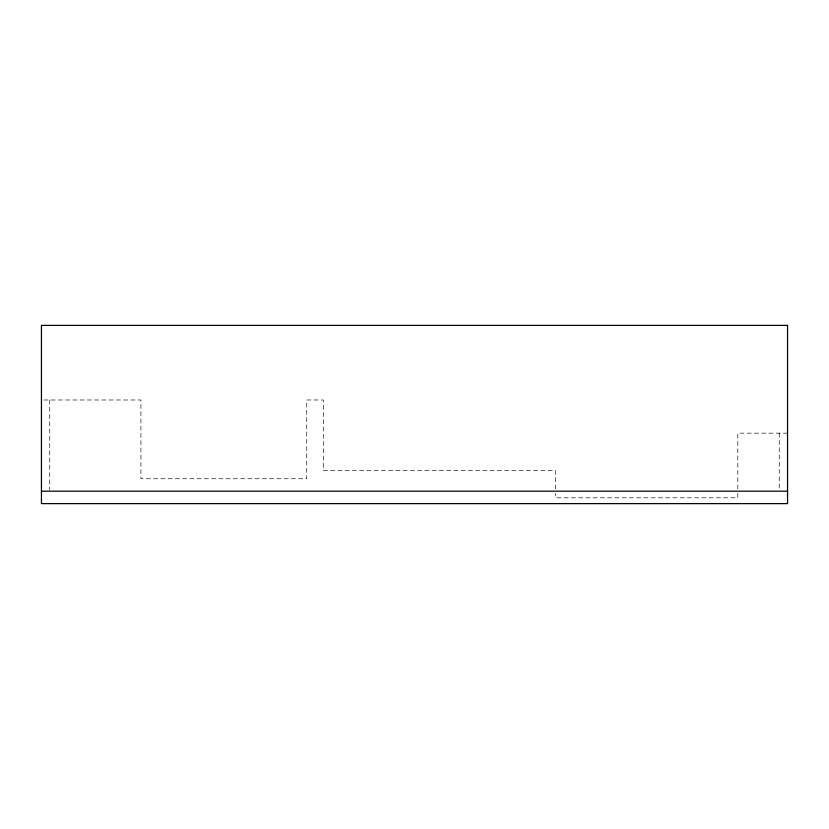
<?xml version="1.0" encoding="UTF-8"?>
<svg xmlns="http://www.w3.org/2000/svg" width="829" height="829" viewBox="0 0 829 829"><rect width="100%" height="100%" fill="white"/><g stroke="black" fill="none" stroke-linecap="round" stroke-linejoin="round"><path stroke-width="0.62" stroke-dasharray="4.14 3.11" d="M43.823 399.992L140.93 399.992L140.93 478.747L306.73 478.747L306.73 399.992L323.31 399.992L323.31 470.457L555.43 470.457L555.43 489.887M787.55 433.152L737.81 433.152L737.81 489.898M779.26 433.152L779.26 489.898M737.81 493.39L737.81 497.814L555.43 497.814L555.43 493.39M49.74 399.992L49.74 489.898"/><path stroke-width="1.24" d="M41.45 491.182L787.55 491.182M787.55 325.382L41.45 325.382L41.45 503.617L787.55 503.617L787.55 325.382"/></g></svg>
